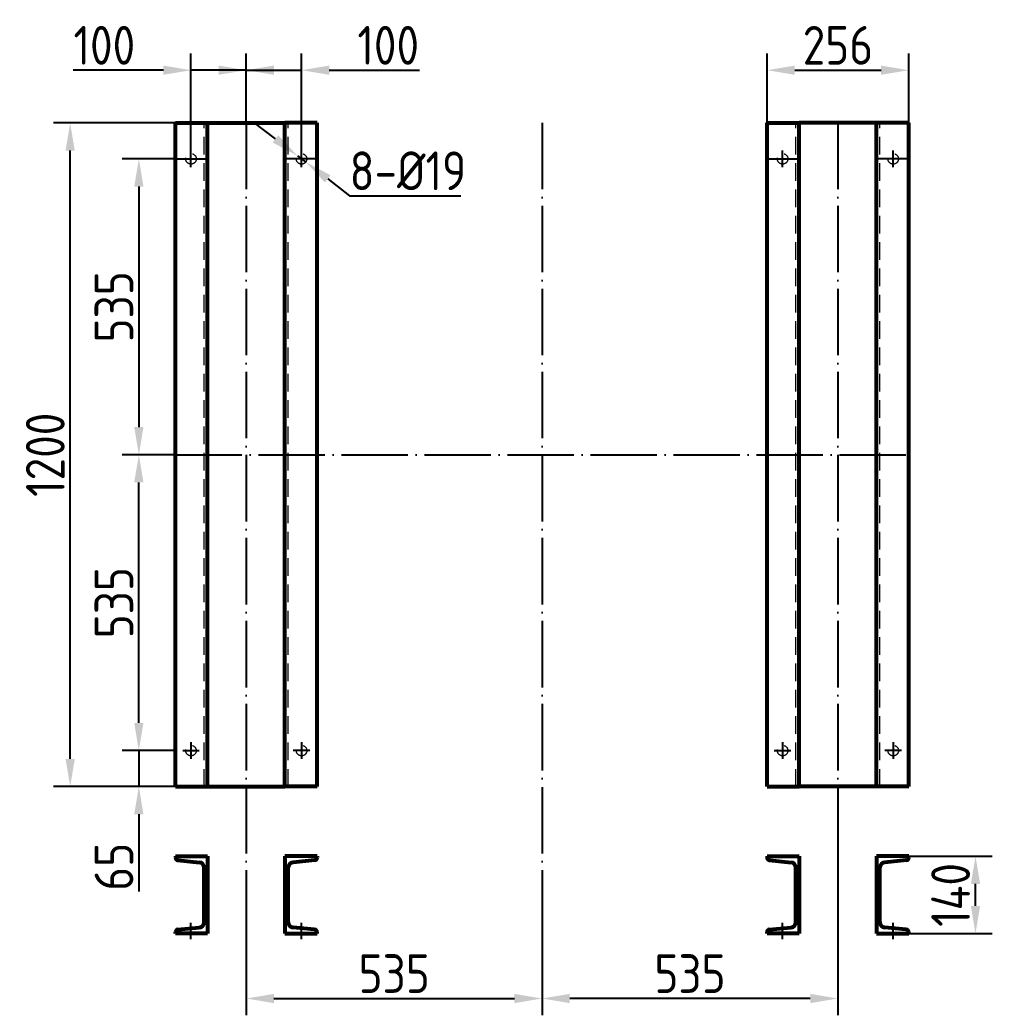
# Model space of a CAD drawing. Header units: inches. Extents: x 0 to 15444, y 0 to 10920.
# Drawn here: x 10280 to 12038, y 2683 to 4482 of the extents above; entities that cross this region are included whole.
import ezdxf

# ---------------------------------------------------------------- set-up
doc = ezdxf.new("R2010")
doc.units = ezdxf.units.IN
doc.header["$LTSCALE"] = 5
doc.header["$MEASUREMENT"] = 0
doc.linetypes.add('ACAD_ISO04W100', pattern=[30, 24, -3, 0, -3])
doc.linetypes.add('HIDDEN', pattern=[9.525, 6.35, -3.175])
doc.layers.get('0').update_dxf_attribs({"color": 1, "linetype": 'ACAD_ISO04W100'})
doc.layers.get('Defpoints').update_dxf_attribs({"lineweight": 20})
for name, color, linetype, lineweight in [('1', 4, 'Continuous', 53), ('2', 3, 'Continuous', 20), ('3', 6, 'HIDDEN', 20)]:
    doc.layers.add(name, color=color, linetype=linetype, lineweight=lineweight)
doc.styles.get("Standard").update_dxf_attribs({"font": 'gbenor.shx', "bigfont": 'gbcbig.shx'})
doc.dimstyles.new('1', dxfattribs={"dimscale": 20, "dimtxt": 3.5, "dimasz": 2.5, "dimexe": 1.5, "dimexo": 0, "dimgap": 0.5, "dimtad": 1, "dimtoh": 1, "dimtxsty": 'Standard', "dimcen": 2.5, "dimclrd": 3, "dimclre": 3, "dimclrt": 3, "dimadec": 0, "dimazin": 0, "dimtfac": 1, "dimtmove": 0, "dimatfit": 2, "dimfxl": 0, "dimarcsym": 0})
doc.dimstyles.new('1$0', dxfattribs={"dimscale": 20, "dimtxt": 3.5, "dimasz": 2.5, "dimexe": 1.5, "dimexo": 0, "dimgap": 0.5, "dimtad": 1, "dimtoh": 1, "dimtxsty": 'Standard', "dimcen": 2.5, "dimclrd": 3, "dimclre": 3, "dimclrt": 3, "dimadec": 1, "dimazin": 0, "dimtfac": 1, "dimtmove": 0, "dimatfit": 2, "dimfxl": 0, "dimarcsym": 0})
doc.dimstyles.new('2', dxfattribs={"dimscale": 20, "dimtxt": 3.5, "dimasz": 2.5, "dimexe": 1.5, "dimexo": 0, "dimgap": 0.5, "dimtad": 1, "dimtxsty": 'Standard', "dimcen": 2.5, "dimclrd": 3, "dimclre": 3, "dimclrt": 3, "dimadec": 0, "dimazin": 0, "dimtfac": 1, "dimtmove": 0, "dimatfit": 2, "dimfxl": 0, "dimarcsym": 0})

# ---------------------------------------------------------------- blocks, each defined once
blk = doc.blocks.new('*D70')
at = {"layer": '2', "color": 3, "lineweight": -2, "transparency": 16777216}
for p, q in [((10689.1, 2830), (10689.1, 2682.7)), ((11224.1, 2830), (11224.1, 2682.7)), ((10739.1, 2712.7), (11174.1, 2712.7))]:
    blk.add_line(p, q, dxfattribs=at)
at = {"layer": '2', "color": 3, "transparency": 16777216}
for points in [[(10739.1, 2721), (10739.1, 2704.3), (10689.1, 2712.7)], [(11174.1, 2721), (11174.1, 2704.3), (11224.1, 2712.7)]]:
    blk.add_solid(points, dxfattribs=at)
at = {"layer": 'Defpoints', "color": 0, "transparency": 16777216}
for p in [(10689.1, 2830, -0.5), (11224.1, 2830, -0.5), (11224.1, 2712.7)]:
    blk.add_point(p, dxfattribs=at)
at = {"layer": '2', "color": 3, "transparency": 16777216, "insert": (10956.6, 2757.7), "char_height": 70, "attachment_point": 5}
blk.add_mtext('535', dxfattribs=at)
blk = doc.blocks.new('*D67')
at = {"layer": '2', "color": 3, "lineweight": -2, "transparency": 16777216}
for p, q in [((11224.1, 2830), (11224.1, 2682.7)), ((11759.1, 2830), (11759.1, 2682.7)), ((11709.1, 2712.7), (11274.1, 2712.7))]:
    blk.add_line(p, q, dxfattribs=at)
at = {"layer": '2', "color": 3, "transparency": 16777216}
for points in [[(11274.1, 2721), (11274.1, 2704.3), (11224.1, 2712.7)], [(11709.1, 2721), (11709.1, 2704.3), (11759.1, 2712.7)]]:
    blk.add_solid(points, dxfattribs=at)
at = {"layer": 'Defpoints', "color": 0, "transparency": 16777216}
for p in [(11224.1, 2830, -0.5), (11759.1, 2830, -0.5), (11224.1, 2712.7)]:
    blk.add_point(p, dxfattribs=at)
at = {"layer": '2', "color": 3, "transparency": 16777216, "insert": (11491.6, 2757.7), "char_height": 70, "attachment_point": 5}
blk.add_mtext('535', dxfattribs=at)
blk = doc.blocks.new('*D71')
at = {"layer": '2', "color": 3, "lineweight": -2, "transparency": 16777216}
for p, q in [((10561.1, 4230.9), (10464.8, 4230.9)), ((10494.8, 4180.9), (10494.8, 3745.9)), ((10561.1, 3695.9), (10464.8, 3695.9))]:
    blk.add_line(p, q, dxfattribs=at)
at = {"layer": '2', "color": 3, "transparency": 16777216}
for points in [[(10486.4, 4180.9), (10503.1, 4180.9), (10494.8, 4230.9)], [(10486.4, 3745.9), (10503.1, 3745.9), (10494.8, 3695.9)]]:
    blk.add_solid(points, dxfattribs=at)
at = {"layer": 'Defpoints', "color": 0, "transparency": 16777216}
for p in [(10561.1, 4230.9), (10494.8, 3695.9), (10561.1, 3695.9)]:
    blk.add_point(p, dxfattribs=at)
at = {"layer": '2', "color": 3, "transparency": 16777216, "insert": (10449.8, 3963.4), "char_height": 70, "attachment_point": 5, "rotation": 90}
blk.add_mtext('535', dxfattribs=at)
blk = doc.blocks.new('*D68')
at = {"layer": '2', "color": 3, "lineweight": -2, "transparency": 16777216}
for p, q in [((10561.1, 3695.9), (10464.8, 3695.9)), ((10494.8, 3210.9), (10494.8, 3645.9)), ((10561.1, 3160.9), (10464.8, 3160.9))]:
    blk.add_line(p, q, dxfattribs=at)
at = {"layer": '2', "color": 3, "transparency": 16777216}
for points in [[(10486.4, 3645.9), (10503.1, 3645.9), (10494.8, 3695.9)], [(10486.4, 3210.9), (10503.1, 3210.9), (10494.8, 3160.9)]]:
    blk.add_solid(points, dxfattribs=at)
at = {"layer": 'Defpoints', "color": 0, "transparency": 16777216}
for p in [(10494.8, 3695.9), (10561.1, 3695.9), (10561.1, 3160.9)]:
    blk.add_point(p, dxfattribs=at)
at = {"layer": '2', "color": 3, "transparency": 16777216, "insert": (10449.8, 3428.4), "char_height": 70, "attachment_point": 5, "rotation": 90}
blk.add_mtext('535', dxfattribs=at)
blk = doc.blocks.new('*D72')
at = {"layer": '2', "color": 3, "lineweight": -2, "transparency": 16777216}
for p, q in [((10494.8, 3210.9), (10494.8, 3260.9)), ((10561.1, 3160.9), (10464.8, 3160.9)), ((10494.8, 3160.9), (10494.8, 3095.9)), ((10561.1, 3095.9), (10464.8, 3095.9)), ((10494.8, 3045.9), (10494.8, 2905.9))]:
    blk.add_line(p, q, dxfattribs=at)
at = {"layer": '2', "color": 3, "transparency": 16777216}
for points in [[(10486.4, 3210.9), (10503.1, 3210.9), (10494.8, 3160.9)], [(10486.4, 3045.9), (10503.1, 3045.9), (10494.8, 3095.9)]]:
    blk.add_solid(points, dxfattribs=at)
at = {"layer": 'Defpoints', "color": 0, "transparency": 16777216}
for p in [(10561.1, 3160.9), (10494.8, 3095.9), (10561.1, 3095.9)]:
    blk.add_point(p, dxfattribs=at)
at = {"layer": '2', "color": 3, "transparency": 16777216, "insert": (10449.8, 2950.9), "char_height": 70, "attachment_point": 5, "rotation": 90}
blk.add_mtext('65', dxfattribs=at)
blk = doc.blocks.new('*D73')
at = {"layer": '2', "color": 3, "lineweight": -2, "transparency": 16777216}
for p, q in [((10561.1, 4295.9), (10340.6, 4295.9)), ((10370.6, 3145.9), (10370.6, 4245.9)), ((10467.8, 3095.9), (10340.6, 3095.9))]:
    blk.add_line(p, q, dxfattribs=at)
at = {"layer": '2', "color": 3, "transparency": 16777216}
for points in [[(10362.3, 4245.9), (10378.9, 4245.9), (10370.6, 4295.9)], [(10362.3, 3145.9), (10378.9, 3145.9), (10370.6, 3095.9)]]:
    blk.add_solid(points, dxfattribs=at)
at = {"layer": 'Defpoints', "color": 0, "transparency": 16777216}
for p in [(10370.6, 4295.9), (10561.1, 4295.9), (10467.8, 3095.9)]:
    blk.add_point(p, dxfattribs=at)
at = {"layer": '2', "color": 3, "transparency": 16777216, "insert": (10325.6, 3695.9), "char_height": 70, "attachment_point": 5, "rotation": 90}
blk.add_mtext('1200', dxfattribs=at)
blk = doc.blocks.new('*D74')
at = {"layer": '2', "color": 3, "lineweight": -2, "transparency": 16777216}
for p, q in [((10741.8, 4267.1), (10702.1, 4297.5)), ((10781.5, 4236.7), (10796.6, 4225.2)), ((10836.3, 4194.8), (10876, 4164.4)), ((10876, 4164.4), (11076.9, 4164.4))]:
    blk.add_line(p, q, dxfattribs=at)
at = {"layer": '2', "color": 3, "transparency": 16777216}
for points in [[(10746.9, 4273.7), (10736.8, 4260.5), (10781.5, 4236.7)], [(10841.4, 4201.4), (10831.3, 4188.2), (10796.6, 4225.2)]]:
    blk.add_solid(points, dxfattribs=at)
at = {"layer": 'Defpoints', "color": 0, "transparency": 16777216}
for p in [(10781.5, 4236.7, -0.5), (10796.6, 4225.2, -0.5)]:
    blk.add_point(p, dxfattribs=at)
at = {"layer": '2', "color": 3, "transparency": 16777216, "insert": (10981.5, 4209.4), "char_height": 70, "attachment_point": 5}
blk.add_mtext('8-%%c19', dxfattribs=at)
blk = doc.blocks.new('*D75')
at = {"layer": '2', "color": 3, "lineweight": -2, "transparency": 16777216}
for p, q in [((10589.1, 4245.9), (10589.1, 4421.3)), ((10689.1, 4295.9), (10689.1, 4421.3)), ((10539.1, 4391.3), (10375.7, 4391.3)), ((10689.1, 4391.3), (10589.1, 4391.3)), ((10739.1, 4391.3), (10789.1, 4391.3))]:
    blk.add_line(p, q, dxfattribs=at)
at = {"layer": '2', "color": 3, "transparency": 16777216}
for points in [[(10539.1, 4399.7), (10539.1, 4383), (10589.1, 4391.3)], [(10739.1, 4399.7), (10739.1, 4383), (10689.1, 4391.3)]]:
    blk.add_solid(points, dxfattribs=at)
at = {"layer": 'Defpoints', "color": 0, "transparency": 16777216}
for p in [(10589.1, 4391.3), (10689.1, 4295.9, -0.5), (10589.1, 4245.9, -0.5)]:
    blk.add_point(p, dxfattribs=at)
at = {"layer": '2', "color": 3, "transparency": 16777216, "insert": (10432.4, 4436.3), "char_height": 70, "attachment_point": 5}
blk.add_mtext('100', dxfattribs=at)
blk = doc.blocks.new('*D69')
at = {"layer": '2', "color": 3, "lineweight": -2, "transparency": 16777216}
for p, q in [((10689.1, 4295.9), (10689.1, 4421.3)), ((10789.1, 4245.9), (10789.1, 4421.3)), ((10639.1, 4391.3), (10589.1, 4391.3)), ((10689.1, 4391.3), (10789.1, 4391.3)), ((10839.1, 4391.3), (11002.5, 4391.3))]:
    blk.add_line(p, q, dxfattribs=at)
at = {"layer": '2', "color": 3, "transparency": 16777216}
for points in [[(10639.1, 4399.7), (10639.1, 4383), (10689.1, 4391.3)], [(10839.1, 4399.7), (10839.1, 4383), (10789.1, 4391.3)]]:
    blk.add_solid(points, dxfattribs=at)
at = {"layer": 'Defpoints', "color": 0, "transparency": 16777216}
for p in [(10789.1, 4391.3), (10689.1, 4295.9, -0.5), (10789.1, 4245.9, -0.5)]:
    blk.add_point(p, dxfattribs=at)
at = {"layer": '2', "color": 3, "transparency": 16777216, "insert": (10945.8, 4436.3), "char_height": 70, "attachment_point": 5}
blk.add_mtext('100', dxfattribs=at)
blk = doc.blocks.new('*D76')
at = {"layer": '2', "color": 3, "lineweight": -2, "transparency": 16777216}
for p, q in [((11631.1, 4295.9), (11631.1, 4421.3)), ((11887.1, 4295.9), (11887.1, 4421.3)), ((11681.1, 4391.3), (11837.1, 4391.3))]:
    blk.add_line(p, q, dxfattribs=at)
at = {"layer": '2', "color": 3, "transparency": 16777216}
for points in [[(11681.1, 4399.7), (11681.1, 4383), (11631.1, 4391.3)], [(11837.1, 4399.7), (11837.1, 4383), (11887.1, 4391.3)]]:
    blk.add_solid(points, dxfattribs=at)
at = {"layer": 'Defpoints', "color": 0, "transparency": 16777216}
for p in [(11887.1, 4391.3), (11631.1, 4295.9), (11887.1, 4295.9)]:
    blk.add_point(p, dxfattribs=at)
at = {"layer": '2', "color": 3, "transparency": 16777216, "insert": (11759.1, 4436.3), "char_height": 70, "attachment_point": 5}
blk.add_mtext('256', dxfattribs=at)
blk = doc.blocks.new('*D77')
at = {"layer": '2', "color": 3, "lineweight": -2, "transparency": 16777216}
for p, q in [((11887.1, 2970), (12037.9, 2970)), ((12007.9, 2880), (12007.9, 2920)), ((11887.1, 2830), (12037.9, 2830))]:
    blk.add_line(p, q, dxfattribs=at)
at = {"layer": '2', "color": 3, "transparency": 16777216}
for points in [[(11999.6, 2920), (12016.3, 2920), (12007.9, 2970)], [(11999.6, 2880), (12016.3, 2880), (12007.9, 2830)]]:
    blk.add_solid(points, dxfattribs=at)
at = {"layer": 'Defpoints', "color": 0, "transparency": 16777216}
for p in [(11887.1, 2970, -0.5), (12007.9, 2970), (11887.1, 2830, -0.5)]:
    blk.add_point(p, dxfattribs=at)
at = {"layer": '2', "color": 3, "transparency": 16777216, "insert": (11962.9, 2900), "char_height": 70, "attachment_point": 5, "rotation": 90}
blk.add_mtext('140', dxfattribs=at)

msp = doc.modelspace()

# ---------------------------------------------------------------- linework, layer by layer
for p, q in [((10689.08, 4295.935, -0.5), (10689.08, 2829.974, -0.5)), ((11224.08, 4295.935, -0.5), (11224.08, 2829.974, -0.5)), ((11759.08, 4295.935, -0.5), (11759.08, 2829.974, -0.5)), ((10561.08, 4230.935), (10619.08, 4230.935)), ((10574.08, 4230.935), (10604.08, 4230.935)), ((10589.08, 4215.935, -0.5), (10589.08, 4245.935, -0.5)), ((10817.08, 4230.935), (10759.08, 4230.935)), ((10804.08, 4230.935), (10774.08, 4230.935)), ((10789.08, 4215.935, -0.5), (10789.08, 4245.935, -0.5)), ((11631.08, 4230.935), (11689.08, 4230.935)), ((11644.08, 4230.935), (11674.08, 4230.935)), ((11659.08, 4215.935, -0.5), (11659.08, 4245.935, -0.5)), ((11887.08, 4230.935), (11829.08, 4230.935)), ((11874.08, 4230.935), (11844.08, 4230.935)), ((11859.08, 4215.935, -0.5), (11859.08, 4245.935, -0.5)), ((10561.08, 3695.935), (11887.08, 3695.935)), ((10589.08, 3175.935, -0.5), (10589.08, 3145.935, -0.5)), ((10789.08, 3175.935, -0.5), (10789.08, 3145.935, -0.5)), ((11659.08, 3175.935, -0.5), (11659.08, 3145.935, -0.5)), ((11859.08, 3175.935, -0.5), (11859.08, 3145.935, -0.5)), ((10574.08, 3160.935), (10604.08, 3160.935)), ((10804.08, 3160.935), (10774.08, 3160.935)), ((11644.08, 3160.935), (11674.08, 3160.935)), ((11874.08, 3160.935), (11844.08, 3160.935)), ((11759.08, 2981.974, -0.5), (11759.08, 2829.974, -0.5)), ((10589.08, 2819.974, -0.5), (10589.08, 2849.736, -0.5)), ((10789.08, 2819.974, -0.5), (10789.08, 2849.736, -0.5)), ((11659.08, 2819.974, -0.5), (11659.08, 2849.736, -0.5)), ((11859.08, 2819.974, -0.5), (11859.08, 2849.736, -0.5))]:
    msp.add_line(p, q)
at = {"layer": '1'}
for p, q in [((10561.08, 3095.935, -0.5), (10561.08, 4295.935, -0.5)), ((10561.08, 4295.935), (10619.08, 4295.935)), ((10619.08, 3095.935, -0.5), (10619.08, 4295.935, -0.5)), ((10619.08, 4295.935), (10759.08, 4295.935)), ((10759.08, 3095.935, -0.5), (10759.08, 4295.935, -0.5)), ((10817.08, 4295.935), (10759.08, 4295.935)), ((10817.08, 3095.935, -0.5), (10817.08, 4295.935, -0.5)), ((11631.08, 3095.935, -0.5), (11631.08, 4295.935, -0.5)), ((11631.08, 4295.935), (11689.08, 4295.935)), ((11689.08, 3095.935, -0.5), (11689.08, 4295.935, -0.5)), ((11829.08, 4295.935), (11689.08, 4295.935)), ((11829.08, 3095.935, -0.5), (11829.08, 4295.935, -0.5)), ((11887.08, 4295.935), (11829.08, 4295.935)), ((11887.08, 3095.935, -0.5), (11887.08, 4295.935, -0.5)), ((10561.08, 3095.935), (10619.08, 3095.935)), ((10619.08, 3095.935, -0.5), (10759.08, 3095.935, -0.5)), ((10817.08, 3095.935), (10759.08, 3095.935)), ((11631.08, 3095.935), (11689.08, 3095.935)), ((11829.08, 3095.935, -0.5), (11689.08, 3095.935, -0.5)), ((11887.08, 3095.935), (11829.08, 3095.935)), ((10561.08, 2969.974, -0.5), (10619.08, 2969.974, 0.5)), ((10561.08, 2969.974, -0.5), (10561.08, 2967.418, -0.5)), ((10619.08, 2969.974, -0.5), (10619.08, 2829.974, -0.5)), ((10817.08, 2969.974, -0.5), (10759.08, 2969.974, 0.5)), ((10759.08, 2969.974, -0.5), (10759.08, 2829.974, -0.5)), ((10817.08, 2969.974, -0.5), (10817.08, 2967.418, -0.5)), ((11631.08, 2969.974, -0.5), (11689.08, 2969.974, 0.5)), ((11631.08, 2969.974, -0.5), (11631.08, 2967.418, -0.5)), ((11689.08, 2969.974, -0.5), (11689.08, 2829.974, -0.5)), ((11887.08, 2969.974, -0.5), (11829.08, 2969.974, 0.5)), ((11829.08, 2969.974, -0.5), (11829.08, 2829.974, -0.5)), ((11887.08, 2969.974, -0.5), (11887.08, 2967.418, -0.5)), ((10565.403, 2962.642, -0.5), (10604.526, 2958.73, 5.783)), ((10812.758, 2962.642, -0.5), (10773.635, 2958.73, 5.783)), ((11635.403, 2962.642, -0.5), (11674.526, 2958.73, 5.783)), ((11882.758, 2962.642, -0.5), (11843.635, 2958.73, 5.783)), ((10613.08, 2850.672, -0.5), (10613.08, 2949.277, 5.783)), ((10765.08, 2850.672, -0.5), (10765.08, 2949.277, 5.783)), ((11683.08, 2850.672, -0.5), (11683.08, 2949.277, 5.783)), ((11835.08, 2850.672, -0.5), (11835.08, 2949.277, 5.783)), ((10561.08, 2829.974, -0.5), (10561.08, 2832.53, -0.5)), ((10619.08, 2829.974, -0.5), (10561.08, 2829.974, -0.5)), ((10565.403, 2837.307, -0.5), (10604.526, 2841.219, 5.783)), ((10759.08, 2829.974, -0.5), (10817.08, 2829.974, -0.5)), ((10812.758, 2837.307, -0.5), (10773.635, 2841.219, 5.783)), ((10817.08, 2829.974, -0.5), (10817.08, 2832.53, -0.5)), ((11631.08, 2829.974, -0.5), (11631.08, 2832.53, -0.5)), ((11689.08, 2829.974, -0.5), (11631.08, 2829.974, -0.5)), ((11635.403, 2837.307, -0.5), (11674.526, 2841.219, 5.783)), ((11829.08, 2829.974, -0.5), (11887.08, 2829.974, -0.5)), ((11882.758, 2837.307, -0.5), (11843.635, 2841.219, 5.783)), ((11887.08, 2829.974, -0.5), (11887.08, 2832.53, -0.5))]:
    msp.add_line(p, q, dxfattribs=at)
at = {"layer": '1', "ltscale": 5}
for p, q in [((10561.08, 3230.935), (10561.08, 4160.935)), ((10817.08, 3230.935), (10817.08, 4160.935)), ((11631.08, 3230.935), (11631.08, 4160.935)), ((11887.08, 3230.935), (11887.08, 4160.935))]:
    msp.add_line(p, q, dxfattribs=at)
at = {"layer": '1'}
for centre, radius, start, end in [((10565.88, 2967.418, -0.5), 4.8, 180, 264.289407), ((10603.58, 2949.277, -0.5), 9.5, 0, 84.289407), ((10774.58, 2949.277, -0.5), 9.5, 95.710593, 180), ((10812.28, 2967.418, -0.5), 4.8, 275.710593, 0), ((11635.88, 2967.418, -0.5), 4.8, 180, 264.289407), ((11673.58, 2949.277, -0.5), 9.5, 0, 84.289407), ((11844.58, 2949.277, -0.5), 9.5, 95.710593, 180), ((11882.28, 2967.418, -0.5), 4.8, 275.710593, 0), ((10603.58, 2850.672, -0.5), 9.5, 275.710593, 0), ((10774.58, 2850.672, -0.5), 9.5, 180, 264.289407), ((11673.58, 2850.672, -0.5), 9.5, 275.710593, 0), ((11844.58, 2850.672, -0.5), 9.5, 180, 264.289407), ((10565.88, 2832.53, -0.5), 4.8, 95.710593, 180), ((10812.28, 2832.53, -0.5), 4.8, 0, 84.289407), ((11635.88, 2832.53, -0.5), 4.8, 95.710593, 180), ((11882.28, 2832.53, -0.5), 4.8, 0, 84.289407)]:
    msp.add_arc(centre, radius, start, end, dxfattribs=at)
at = {"layer": '3'}
for p, q in [((10613.082, 3095.935, 2.642), (10613.082, 4295.935, 2.642)), ((10765.079, 3095.935, 2.642), (10765.079, 4295.935, 2.642)), ((11683.082, 3095.935, 2.642), (11683.082, 4295.935, 2.642)), ((11835.079, 3095.935, 2.642), (11835.079, 4295.935, 2.642))]:
    msp.add_line(p, q, dxfattribs=at)
for centre in [(10589.08, 4230.935, -0.5), (10789.08, 4230.935, -0.5), (11659.08, 4230.935, -0.5), (11859.08, 4230.935, -0.5), (10589.08, 3160.935, -0.5), (10789.08, 3160.935, -0.5), (11659.08, 3160.935, -0.5), (11859.08, 3160.935, -0.5)]:
    msp.add_circle(centre, 9.5, dxfattribs=at)

# ---------------------------------------------------------------- dimensions: what is measured, and where the dimension line sits
at = {"layer": '2'}
for base, p1, p2, picture, middle in [((10589.08, 4391.331), (10689.08, 4295.935, -0.5), (10589.08, 4245.935, -0.5), '*D75', (10432.391, 4436.331)), ((11887.08, 4391.331), (11631.08, 4295.935), (11887.08, 4295.935), '*D76', (11759.08, 4436.331)), ((11224.08, 2712.676), (10689.08, 2829.974, -0.5), (11224.08, 2829.974, -0.5), '*D70', (10956.58, 2757.676))]:
    dim = msp.add_linear_dim(base=base, p1=p1, p2=p2, dimstyle='1$0', dxfattribs=at)
    dim.commit()
    dim.dimension.update_dxf_attribs({"geometry": picture, "text_midpoint": middle})
for base, p1, p2, angle, dimstyle, picture, middle in [((10789.08, 4391.331), (10689.08, 4295.935, -0.5), (10789.08, 4245.935, -0.5), 180, '1$0', '*D69', (10945.77, 4436.331)), ((10370.599, 4295.935), (10467.753, 3095.935), (10561.08, 4295.935), 90, '1$0', '*D73', (10325.599, 3695.935)), ((10494.753, 3695.935), (10561.08, 4230.935), (10561.08, 3695.935), 90, '1$0', '*D71', (10449.753, 3963.435)), ((10494.753, 3695.935), (10561.08, 3160.935), (10561.08, 3695.935), 270, '1$0', '*D68', (10449.753, 3428.435)), ((10494.753, 3095.935), (10561.08, 3160.935), (10561.08, 3095.935), 270, '2', '*D72', (10449.753, 2950.898)), ((11224.08, 2712.676), (11759.08, 2829.974, -0.5), (11224.08, 2829.974, -0.5), 180, '1$0', '*D67', (11491.58, 2757.676))]:
    dim = msp.add_linear_dim(base=base, p1=p1, p2=p2, angle=angle, dimstyle=dimstyle, dxfattribs=at)
    dim.commit()
    dim.dimension.update_dxf_attribs({"geometry": picture, "text_midpoint": middle})
dim = msp.add_diameter_dim_2p(p1=(10781.535, 4236.708, -0.5), p2=(10796.625, 4225.162, -0.5), text='8-%%c19', dimstyle='1', dxfattribs=at)
dim.commit()
dim.dimension.update_dxf_attribs({"geometry": '*D74', "text_midpoint": (10981.465, 4209.395)})
dim = msp.add_linear_dim(base=(12007.921, 2969.974), p1=(11887.08, 2829.974, -0.5), p2=(11887.08, 2969.974, -0.5), angle=90, dimstyle='1$0', dxfattribs=at)
dim.commit()
dim.dimension.update_dxf_attribs({"geometry": '*D77', "text_midpoint": (12007.921, 2899.974), "dimtype": 160})

doc.saveas('drawing.dxf')
